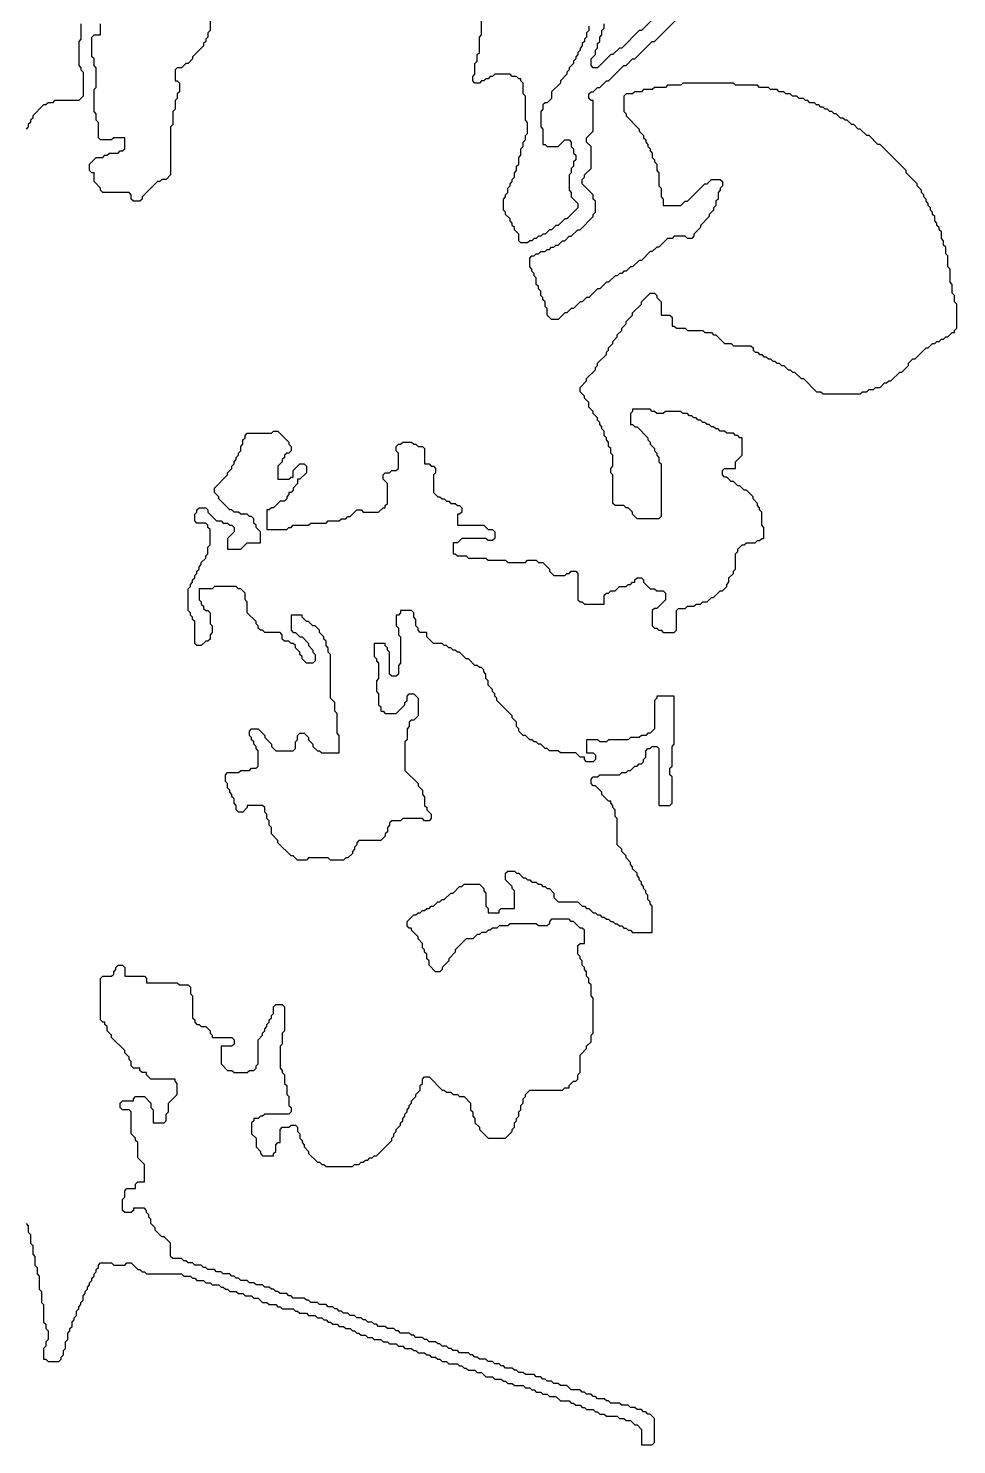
# Model space of a CAD drawing. Header units: metres. Extents: x 0 to 100, y 0 to 127.
# Drawn here: x 83.88 to 94.48, y 4.75 to 20.93 of the extents above; entities that cross this region are included whole.
import ezdxf

# ---------------------------------------------------------------- set-up
doc = ezdxf.new("R2010")
doc.units = ezdxf.units.M

msp = doc.modelspace()

# ---------------------------------------------------------------- linework, layer by layer
for points in [[(90.275, 20.95), (90.275, 20.9), (90.25, 20.875), (90.25, 20.825), (90.225, 20.8), (90.225, 20.775), (90.2, 20.75), (90.2, 20.725), (90.175, 20.7), (90.175, 20.675), (90.15, 20.65), (90.15, 20.625), (90.125, 20.6), (90.125, 20.575), (90.1, 20.55), (90.1, 20.525), (90.05, 20.475), (90.05, 20.45), (90.025, 20.425), (90.025, 20.4), (89.95, 20.325), (89.95, 20.3), (89.85, 20.2), (89.85, 20.125), (89.8, 20.075), (89.775, 20.075), (89.75, 20.05), (89.75, 20), (89.725, 19.975), (89.725, 19.8), (89.75, 19.775), (89.75, 19.6), (89.775, 19.6), (89.8, 19.575), (89.925, 19.575), (90, 19.65), (90.05, 19.65), (90.075, 19.625), (90.075, 19.575), (90.1, 19.55), (90.1, 19.5), (90.125, 19.475), (90.125, 19.425), (90.1, 19.4), (90.1, 19.35), (90.075, 19.325), (90.075, 19.275), (90.05, 19.25), (90.05, 19.075), (90.075, 19.05), (90.075, 19), (90.15, 18.925), (90.15, 18.875), (90.025, 18.75), (90, 18.75), (89.925, 18.675), (89.9, 18.675), (89.85, 18.625), (89.825, 18.625), (89.775, 18.575), (89.75, 18.575), (89.725, 18.55), (89.7, 18.55), (89.675, 18.525), (89.65, 18.525), (89.625, 18.5), (89.6, 18.5), (89.575, 18.475), (89.5, 18.475), (89.475, 18.5), (89.475, 18.575), (89.425, 18.625), (89.425, 18.65), (89.4, 18.675), (89.4, 18.7), (89.375, 18.725), (89.375, 18.75), (89.325, 18.8), (89.325, 18.825), (89.3, 18.85), (89.3, 18.975), (89.325, 19), (89.325, 19.025), (89.35, 19.05), (89.35, 19.1), (89.375, 19.125), (89.375, 19.15), (89.4, 19.175), (89.4, 19.2), (89.425, 19.225), (89.425, 19.275), (89.45, 19.3), (89.45, 19.35), (89.475, 19.375), (89.475, 19.45), (89.5, 19.475), (89.5, 19.55), (89.525, 19.575), (89.525, 19.625), (89.55, 19.65), (89.55, 19.7), (89.575, 19.725), (89.575, 19.85), (89.55, 19.875), (89.55, 20.15), (89.525, 20.175), (89.525, 20.3), (89.5, 20.325), (89.5, 20.35), (89.475, 20.35), (89.45, 20.375), (89.4, 20.375), (89.375, 20.4), (89.2, 20.4), (89.175, 20.375), (89.15, 20.375), (89.125, 20.35), (89.1, 20.35), (89.075, 20.325), (89.05, 20.325), (89.025, 20.3), (88.975, 20.3), (88.95, 20.325), (88.95, 20.375), (88.975, 20.4), (88.975, 20.525), (89, 20.55), (89, 20.625), (89.025, 20.65), (89.025, 20.825), (89.05, 20.85), (89.05, 21.225)], [(91.2, 21.225), (90.875, 20.9), (90.85, 20.9), (90.65, 20.7), (90.625, 20.7), (90.55, 20.625), (90.525, 20.625), (90.375, 20.475), (90.325, 20.475), (90.3, 20.5), (90.3, 20.575), (90.35, 20.625), (90.35, 20.675), (90.375, 20.7), (90.375, 20.75), (90.4, 20.775), (90.4, 20.825), (90.425, 20.85), (90.425, 20.9), (90.45, 20.925), (90.45, 20.975)], [(83.85, 7.275), (83.875, 7.25), (83.875, 7.175), (83.9, 7.15), (83.9, 7.05), (83.925, 7.025), (83.925, 6.925), (83.95, 6.9), (83.95, 6.8), (83.975, 6.775), (83.975, 6.7), (84, 6.675), (84, 6.525), (84.025, 6.5), (84.025, 6.375), (84.05, 6.35), (84.05, 6.15), (84.075, 6.125), (84.075, 6.075), (84.1, 6.05), (84.1, 5.95), (84.075, 5.925), (84.075, 5.875), (84.05, 5.85), (84.05, 5.725), (84.075, 5.725), (84.1, 5.7), (84.225, 5.7), (84.25, 5.725), (84.25, 5.75), (84.275, 5.775), (84.275, 5.825), (84.3, 5.85), (84.3, 5.925), (84.325, 5.95), (84.325, 6.025), (84.35, 6.05), (84.35, 6.075), (84.375, 6.1), (84.375, 6.15), (84.4, 6.175), (84.4, 6.2), (84.425, 6.225), (84.425, 6.275), (84.45, 6.3), (84.45, 6.325), (84.475, 6.35), (84.475, 6.375), (84.5, 6.4), (84.5, 6.45), (84.525, 6.475), (84.525, 6.5), (84.55, 6.525), (84.55, 6.55), (84.575, 6.575), (84.575, 6.6), (84.6, 6.625), (84.6, 6.65), (84.625, 6.675), (84.625, 6.7), (84.65, 6.725), (84.65, 6.75), (84.675, 6.775), (84.675, 6.8), (84.7, 6.825), (84.825, 6.825), (84.85, 6.8), (84.975, 6.8), (85, 6.825), (85.05, 6.825), (85.125, 6.75), (85.15, 6.75), (85.175, 6.725), (85.2, 6.725), (85.225, 6.7), (85.625, 6.7), (85.65, 6.675), (85.725, 6.675), (85.75, 6.65), (85.775, 6.65), (85.8, 6.625), (85.875, 6.625), (85.9, 6.6), (85.95, 6.6), (85.975, 6.575), (86.05, 6.575), (86.075, 6.55), (86.1, 6.55), (86.125, 6.525), (86.15, 6.525), (86.175, 6.5), (86.25, 6.5), (86.275, 6.475), (86.325, 6.475), (86.35, 6.45), (86.425, 6.45), (86.45, 6.425), (86.5, 6.425), (86.55, 6.375), (86.6, 6.375), (86.625, 6.35), (86.7, 6.35), (86.725, 6.325), (86.75, 6.325), (86.775, 6.3), (86.9, 6.3), (86.925, 6.275), (86.95, 6.275), (86.975, 6.25), (87.05, 6.25), (87.075, 6.225), (87.15, 6.225), (87.175, 6.2), (87.225, 6.2), (87.25, 6.175), (87.275, 6.175), (87.3, 6.15), (87.325, 6.15), (87.35, 6.125), (87.4, 6.125), (87.425, 6.1), (87.475, 6.1), (87.5, 6.075), (87.55, 6.075), (87.575, 6.05), (87.6, 6.05), (87.625, 6.025), (87.65, 6.025), (87.675, 6), (87.725, 6), (87.75, 5.975), (87.8, 5.975), (87.825, 5.95), (87.9, 5.95), (87.925, 5.925), (87.975, 5.925), (88, 5.9), (88.075, 5.9), (88.1, 5.875), (88.15, 5.875), (88.175, 5.85), (88.25, 5.85), (88.275, 5.825), (88.3, 5.825), (88.325, 5.8), (88.4, 5.8), (88.425, 5.775), (88.45, 5.775), (88.475, 5.75), (88.525, 5.75), (88.55, 5.725), (88.575, 5.725), (88.6, 5.7), (88.65, 5.7), (88.675, 5.675), (88.775, 5.675), (88.8, 5.65), (88.825, 5.65), (88.85, 5.625), (88.875, 5.625), (88.9, 5.6), (88.975, 5.6), (89, 5.575), (89.05, 5.575), (89.1, 5.525), (89.175, 5.525), (89.2, 5.5), (89.275, 5.5), (89.3, 5.475), (89.325, 5.475), (89.35, 5.45), (89.4, 5.45), (89.425, 5.425), (89.525, 5.425), (89.55, 5.4), (89.6, 5.4), (89.625, 5.375), (89.65, 5.375), (89.675, 5.35), (89.725, 5.35), (89.75, 5.325), (89.8, 5.325), (89.825, 5.3), (89.9, 5.3), (89.95, 5.25), (90.05, 5.25), (90.075, 5.225), (90.1, 5.225), (90.125, 5.2), (90.175, 5.2), (90.2, 5.175), (90.225, 5.175), (90.25, 5.15), (90.325, 5.15), (90.35, 5.125), (90.375, 5.125), (90.4, 5.1), (90.45, 5.1), (90.475, 5.075), (90.6, 5.075), (90.625, 5.05), (90.675, 5.05), (90.7, 5.025), (90.75, 5.025), (90.8, 4.975), (90.825, 4.975), (90.875, 4.925), (90.875, 4.75), (91, 4.75), (91.025, 4.775), (91.025, 5.05), (90.975, 5.1), (90.95, 5.1), (90.925, 5.125), (90.9, 5.125), (90.875, 5.15), (90.825, 5.15), (90.8, 5.175), (90.75, 5.175), (90.725, 5.2), (90.65, 5.2), (90.625, 5.225), (90.525, 5.225), (90.5, 5.25), (90.475, 5.25), (90.45, 5.275), (90.375, 5.275), (90.35, 5.3), (90.325, 5.3), (90.3, 5.325), (90.25, 5.325), (90.225, 5.35), (90.2, 5.35), (90.175, 5.375), (90.075, 5.375), (90.025, 5.425), (89.95, 5.425), (89.925, 5.45), (89.875, 5.45), (89.85, 5.475), (89.8, 5.475), (89.775, 5.5), (89.75, 5.5), (89.725, 5.525), (89.675, 5.525), (89.65, 5.55), (89.55, 5.55), (89.525, 5.575), (89.475, 5.575), (89.45, 5.6), (89.425, 5.6), (89.4, 5.625), (89.325, 5.625), (89.3, 5.65), (89.275, 5.65), (89.25, 5.675), (89.2, 5.675), (89.175, 5.7), (89.125, 5.7), (89.1, 5.725), (89.025, 5.725), (89, 5.75), (88.975, 5.75), (88.95, 5.775), (88.925, 5.775), (88.9, 5.8), (88.8, 5.8), (88.775, 5.825), (88.725, 5.825), (88.7, 5.85), (88.675, 5.85), (88.65, 5.875), (88.6, 5.875), (88.575, 5.9), (88.55, 5.9), (88.525, 5.925), (88.45, 5.925), (88.425, 5.95), (88.4, 5.95), (88.375, 5.975), (88.3, 5.975), (88.275, 6), (88.25, 6), (88.225, 6.025), (88.125, 6.025), (88.1, 6.05), (88.075, 6.05), (88.05, 6.075), (87.975, 6.075), (87.95, 6.1), (87.875, 6.1), (87.85, 6.125), (87.825, 6.125), (87.8, 6.15), (87.75, 6.15), (87.725, 6.175), (87.7, 6.175), (87.675, 6.2), (87.625, 6.2), (87.6, 6.225), (87.55, 6.225), (87.525, 6.25), (87.475, 6.25), (87.45, 6.275), (87.425, 6.275), (87.4, 6.3), (87.375, 6.3), (87.35, 6.325), (87.3, 6.325), (87.275, 6.35), (87.2, 6.35), (87.175, 6.375), (87.1, 6.375), (87.075, 6.4), (87.05, 6.4), (87.025, 6.425), (86.9, 6.425), (86.875, 6.45), (86.85, 6.45), (86.825, 6.475), (86.75, 6.475), (86.725, 6.5), (86.7, 6.5), (86.675, 6.525), (86.65, 6.525), (86.625, 6.55), (86.575, 6.55), (86.55, 6.575), (86.475, 6.575), (86.45, 6.6), (86.4, 6.6), (86.375, 6.625), (86.3, 6.625), (86.275, 6.65), (86.25, 6.65), (86.225, 6.675), (86.2, 6.675), (86.175, 6.7), (86.1, 6.7), (86.075, 6.725), (86.025, 6.725), (86, 6.75), (85.925, 6.75), (85.9, 6.775), (85.875, 6.775), (85.85, 6.8), (85.775, 6.8), (85.75, 6.825), (85.7, 6.825), (85.675, 6.85), (85.65, 6.85), (85.625, 6.875), (85.525, 6.875), (85.5, 6.9), (85.5, 7.05), (85.425, 7.125), (85.4, 7.125), (85.325, 7.2), (85.325, 7.225), (85.275, 7.275), (85.275, 7.325), (85.25, 7.35), (85.25, 7.375), (85.225, 7.4), (85.225, 7.425), (85.2, 7.45), (85.075, 7.45), (85.075, 7.425), (85.05, 7.4), (84.975, 7.4), (84.95, 7.425), (84.95, 7.55), (84.975, 7.575), (84.975, 7.65), (85, 7.675), (85.1, 7.675), (85.1, 7.725), (85.125, 7.75), (85.2, 7.75), (85.2, 7.95), (85.125, 8.025), (85.125, 8.2), (85.1, 8.225), (85.1, 8.25), (85.05, 8.3), (85.05, 8.55), (85.025, 8.575), (84.95, 8.575), (84.925, 8.6), (84.925, 8.65), (84.95, 8.675), (85.075, 8.675), (85.075, 8.7), (85.1, 8.725), (85.2, 8.725), (85.275, 8.65), (85.275, 8.6), (85.3, 8.575), (85.3, 8.425), (85.425, 8.425), (85.45, 8.45), (85.45, 8.525), (85.475, 8.55), (85.475, 8.65), (85.575, 8.75), (85.575, 8.875), (85.55, 8.9), (85.55, 8.925), (85.275, 8.925), (85.225, 8.975), (85.225, 9), (85.175, 9), (85.15, 9.025), (85.15, 9.05), (85.075, 9.05), (85.05, 9.075), (85.05, 9.125), (85.025, 9.15), (85.025, 9.175), (84.975, 9.225), (84.975, 9.25), (84.825, 9.4), (84.825, 9.425), (84.775, 9.475), (84.775, 9.525), (84.75, 9.55), (84.75, 9.575), (84.725, 9.575), (84.7, 9.6), (84.7, 10.075), (84.725, 10.1), (84.825, 10.1), (84.85, 10.125), (84.85, 10.15), (84.875, 10.175), (84.875, 10.2), (84.9, 10.225), (84.95, 10.225), (84.975, 10.2), (84.975, 10.1), (85.2, 10.1), (85.225, 10.075), (85.225, 10.025), (85.575, 10.025), (85.6, 10), (85.7, 10), (85.725, 9.975), (85.725, 9.9), (85.75, 9.875), (85.75, 9.625), (85.775, 9.6), (85.775, 9.575), (85.8, 9.55), (85.825, 9.55), (85.85, 9.525), (85.9, 9.525), (85.95, 9.475), (85.95, 9.45), (85.975, 9.425), (85.975, 9.4), (86.2, 9.4), (86.225, 9.375), (86.225, 9.325), (86.2, 9.3), (86.075, 9.3), (86.075, 9.1), (86.15, 9.025), (86.2, 9.025), (86.225, 9), (86.375, 9), (86.4, 9.025), (86.45, 9.025), (86.475, 9.05), (86.475, 9.075), (86.5, 9.1), (86.5, 9.375), (86.55, 9.425), (86.55, 9.45), (86.575, 9.475), (86.575, 9.5), (86.6, 9.525), (86.6, 9.55), (86.625, 9.575), (86.625, 9.6), (86.65, 9.625), (86.65, 9.65), (86.675, 9.675), (86.675, 9.75), (86.7, 9.775), (86.775, 9.775), (86.8, 9.75), (86.8, 9.475), (86.775, 9.45), (86.775, 9.325), (86.75, 9.3), (86.75, 9.05), (86.775, 9.025), (86.775, 9), (86.8, 8.975), (86.8, 8.875), (86.825, 8.85), (86.825, 8.75), (86.85, 8.725), (86.85, 8.625), (86.875, 8.6), (86.875, 8.55), (86.85, 8.525), (86.575, 8.525), (86.55, 8.5), (86.525, 8.5), (86.5, 8.475), (86.45, 8.475), (86.45, 8.45), (86.425, 8.425), (86.425, 8.3), (86.475, 8.25), (86.475, 8.15), (86.525, 8.1), (86.525, 8.075), (86.55, 8.05), (86.675, 8.05), (86.675, 8.075), (86.7, 8.1), (86.7, 8.175), (86.725, 8.2), (86.75, 8.2), (86.75, 8.35), (86.775, 8.375), (86.85, 8.375), (86.875, 8.4), (86.925, 8.4), (86.95, 8.375), (86.95, 8.325), (86.975, 8.3), (86.975, 8.25), (87, 8.225), (87, 8.2), (87.025, 8.175), (87.025, 8.15), (87.075, 8.1), (87.075, 8.075), (87.175, 7.975), (87.2, 7.975), (87.225, 7.95), (87.25, 7.95), (87.275, 7.925), (87.575, 7.925), (87.6, 7.95), (87.65, 7.95), (87.675, 7.975), (87.7, 7.975), (87.725, 8), (87.75, 8), (87.775, 8.025), (87.8, 8.025), (87.825, 8.05), (87.85, 8.05), (88.025, 8.225), (88.025, 8.25), (88.05, 8.275), (88.05, 8.3), (88.075, 8.325), (88.075, 8.35), (88.125, 8.4), (88.125, 8.425), (88.15, 8.45), (88.15, 8.475), (88.175, 8.5), (88.175, 8.525), (88.2, 8.55), (88.2, 8.575), (88.225, 8.6), (88.225, 8.625), (88.25, 8.65), (88.25, 8.675), (88.3, 8.725), (88.3, 8.75), (88.35, 8.8), (88.35, 8.85), (88.375, 8.875), (88.375, 8.925), (88.4, 8.95), (88.45, 8.95), (88.6, 8.8), (88.625, 8.8), (88.65, 8.775), (88.7, 8.775), (88.725, 8.75), (88.775, 8.75), (88.8, 8.725), (88.85, 8.725), (88.925, 8.65), (88.925, 8.575), (88.95, 8.55), (88.95, 8.5), (88.975, 8.475), (88.975, 8.425), (89.025, 8.375), (89.025, 8.35), (89.125, 8.25), (89.325, 8.25), (89.4, 8.325), (89.4, 8.35), (89.425, 8.375), (89.425, 8.425), (89.45, 8.45), (89.45, 8.475), (89.475, 8.5), (89.475, 8.55), (89.5, 8.575), (89.5, 8.625), (89.525, 8.65), (89.525, 8.7), (89.55, 8.725), (89.55, 8.75), (89.6, 8.8), (89.975, 8.8), (90, 8.825), (90.05, 8.825), (90.05, 8.85), (90.1, 8.9), (90.125, 8.9), (90.15, 8.925), (90.15, 8.975), (90.175, 9), (90.175, 9.2), (90.25, 9.275), (90.25, 9.3), (90.3, 9.35), (90.3, 9.425), (90.325, 9.45), (90.325, 9.85), (90.3, 9.875), (90.3, 10), (90.275, 10.025), (90.275, 10.075), (90.25, 10.1), (90.25, 10.15), (90.225, 10.175), (90.225, 10.2), (90.2, 10.225), (90.2, 10.275), (90.175, 10.3), (90.175, 10.325), (90.15, 10.35), (90.15, 10.45), (90.175, 10.475), (90.225, 10.475), (90.225, 10.625), (90.2, 10.65), (90.175, 10.65), (90.1, 10.725), (90.075, 10.725), (90.05, 10.75), (89.85, 10.75), (89.825, 10.725), (89.825, 10.7), (89.8, 10.675), (89.7, 10.675), (89.675, 10.7), (89.375, 10.7), (89.35, 10.675), (89.25, 10.675), (89.225, 10.65), (89.175, 10.65), (89.15, 10.625), (89.125, 10.625), (89.1, 10.6), (89.05, 10.6), (89.025, 10.575), (89, 10.575), (88.95, 10.525), (88.875, 10.525), (88.75, 10.4), (88.75, 10.375), (88.675, 10.3), (88.675, 10.275), (88.6, 10.2), (88.6, 10.175), (88.575, 10.15), (88.525, 10.15), (88.45, 10.225), (88.45, 10.275), (88.425, 10.3), (88.425, 10.35), (88.4, 10.375), (88.4, 10.4), (88.375, 10.425), (88.375, 10.475), (88.325, 10.525), (88.325, 10.55), (88.25, 10.625), (88.25, 10.65), (88.225, 10.65), (88.2, 10.675), (88.2, 10.725), (88.275, 10.8), (88.3, 10.8), (88.325, 10.825), (88.35, 10.825), (88.375, 10.85), (88.4, 10.85), (88.425, 10.875), (88.45, 10.875), (88.475, 10.9), (88.5, 10.9), (88.55, 10.95), (88.575, 10.95), (88.6, 10.975), (88.625, 10.975), (88.7, 11.05), (88.725, 11.05), (88.8, 11.125), (88.825, 11.125), (88.85, 11.15), (89.025, 11.15), (89.075, 11.1), (89.075, 11.075), (89.1, 11.05), (89.1, 10.9), (89.125, 10.875), (89.125, 10.825), (89.25, 10.825), (89.25, 10.85), (89.275, 10.875), (89.425, 10.875), (89.425, 11.075), (89.4, 11.1), (89.4, 11.125), (89.325, 11.2), (89.325, 11.275), (89.35, 11.3), (89.425, 11.3), (89.45, 11.275), (89.475, 11.275), (89.525, 11.225), (89.55, 11.225), (89.575, 11.2), (89.6, 11.2), (89.625, 11.175), (89.675, 11.175), (89.7, 11.15), (89.725, 11.15), (89.75, 11.125), (89.775, 11.125), (89.8, 11.1), (89.825, 11.1), (89.875, 11.05), (89.875, 11), (89.925, 10.95), (90.15, 10.95), (90.2, 10.9), (90.225, 10.9), (90.25, 10.875), (90.275, 10.875), (90.325, 10.825), (90.35, 10.825), (90.375, 10.8), (90.4, 10.8), (90.425, 10.775), (90.45, 10.775), (90.475, 10.75), (90.5, 10.75), (90.525, 10.725), (90.55, 10.725), (90.575, 10.7), (90.6, 10.7), (90.625, 10.675), (90.65, 10.675), (90.675, 10.65), (90.7, 10.65), (90.725, 10.625), (90.75, 10.625), (90.775, 10.6), (91, 10.6), (91, 10.9), (90.975, 10.925), (90.975, 10.95), (90.95, 10.975), (90.95, 11.025), (90.925, 11.05), (90.925, 11.075), (90.9, 11.1), (90.9, 11.125), (90.875, 11.15), (90.875, 11.175), (90.85, 11.2), (90.85, 11.225), (90.825, 11.25), (90.825, 11.275), (90.775, 11.325), (90.775, 11.35), (90.75, 11.375), (90.75, 11.4), (90.7, 11.45), (90.7, 11.475), (90.65, 11.525), (90.65, 11.55), (90.6, 11.6), (90.6, 11.9), (90.575, 11.925), (90.575, 12), (90.55, 12.025), (90.55, 12.05), (90.525, 12.075), (90.525, 12.1), (90.5, 12.1), (90.425, 12.175), (90.425, 12.2), (90.35, 12.275), (90.325, 12.275), (90.3, 12.3), (90.3, 12.35), (90.325, 12.375), (90.375, 12.375), (90.4, 12.4), (90.625, 12.4), (90.65, 12.425), (90.7, 12.425), (90.725, 12.45), (90.75, 12.45), (90.8, 12.5), (90.825, 12.5), (90.85, 12.525), (90.875, 12.525), (90.9, 12.55), (90.9, 12.575), (90.925, 12.6), (90.925, 12.675), (90.95, 12.7), (90.975, 12.7), (91, 12.725), (91.05, 12.725), (91.075, 12.7), (91.075, 12.05), (91.2, 12.05), (91.225, 12.075), (91.225, 12.375), (91.2, 12.4), (91.2, 12.475), (91.225, 12.5), (91.225, 12.725), (91.25, 12.75), (91.25, 13.3), (91.05, 13.3), (91.05, 13.275), (91.025, 13.25), (91.025, 12.925), (90.975, 12.875), (90.95, 12.875), (90.925, 12.85), (90.875, 12.85), (90.85, 12.825), (90.75, 12.825), (90.725, 12.8), (90.5, 12.8), (90.475, 12.775), (90.4, 12.775), (90.375, 12.8), (90.25, 12.8), (90.25, 12.65), (90.325, 12.65), (90.35, 12.625), (90.35, 12.575), (90.325, 12.55), (90.25, 12.55), (90.225, 12.575), (90.225, 12.6), (90.175, 12.6), (90.125, 12.65), (89.95, 12.65), (89.925, 12.675), (89.825, 12.675), (89.8, 12.7), (89.775, 12.7), (89.725, 12.75), (89.7, 12.75), (89.675, 12.775), (89.65, 12.775), (89.625, 12.8), (89.6, 12.8), (89.55, 12.85), (89.525, 12.85), (89.475, 12.9), (89.475, 12.925), (89.45, 12.95), (89.45, 13), (89.4, 13.05), (89.4, 13.075), (89.225, 13.25), (89.225, 13.275), (89.2, 13.3), (89.2, 13.325), (89.175, 13.35), (89.175, 13.375), (89.125, 13.425), (89.125, 13.475), (89.1, 13.5), (89.1, 13.55), (89.075, 13.575), (89.075, 13.6), (89.05, 13.625), (89.025, 13.625), (89, 13.65), (88.975, 13.65), (88.9, 13.725), (88.875, 13.725), (88.8, 13.8), (88.775, 13.8), (88.75, 13.825), (88.725, 13.825), (88.7, 13.85), (88.675, 13.85), (88.65, 13.875), (88.625, 13.875), (88.6, 13.9), (88.5, 13.9), (88.425, 13.975), (88.425, 14.025), (88.35, 14.025), (88.325, 14.05), (88.325, 14.075), (88.3, 14.1), (88.3, 14.175), (88.275, 14.2), (88.275, 14.25), (88.25, 14.275), (88.125, 14.275), (88.125, 14.25), (88.1, 14.225), (88.075, 14.225), (88.075, 14.1), (88.1, 14.075), (88.1, 14), (88.125, 13.975), (88.125, 13.675), (88.1, 13.65), (88.1, 13.55), (88.075, 13.525), (88.025, 13.525), (88, 13.55), (88, 13.8), (87.975, 13.825), (87.975, 13.85), (87.95, 13.875), (87.95, 13.9), (87.825, 13.9), (87.825, 13.75), (87.85, 13.725), (87.85, 13.7), (87.875, 13.675), (87.875, 13.5), (87.85, 13.475), (87.85, 13.35), (87.875, 13.325), (87.875, 13.2), (87.9, 13.175), (87.9, 13.125), (87.925, 13.125), (87.95, 13.1), (88.075, 13.1), (88.175, 13.2), (88.175, 13.225), (88.2, 13.25), (88.2, 13.3), (88.225, 13.325), (88.275, 13.325), (88.325, 13.275), (88.325, 13.075), (88.275, 13.025), (88.25, 13.025), (88.225, 13), (88.225, 12.95), (88.2, 12.925), (88.2, 12.8), (88.175, 12.775), (88.175, 12.45), (88.325, 12.3), (88.325, 12.275), (88.375, 12.225), (88.375, 12.175), (88.4, 12.15), (88.4, 12.05), (88.425, 12.025), (88.425, 12), (88.475, 11.95), (88.475, 11.9), (88.45, 11.875), (88.4, 11.875), (88.375, 11.9), (88.15, 11.9), (88.125, 11.875), (88.025, 11.875), (88, 11.85), (88, 11.825), (87.975, 11.8), (87.975, 11.75), (87.95, 11.725), (87.95, 11.7), (87.9, 11.65), (87.65, 11.65), (87.625, 11.625), (87.625, 11.6), (87.6, 11.575), (87.6, 11.55), (87.575, 11.525), (87.575, 11.5), (87.525, 11.45), (87.5, 11.45), (87.475, 11.425), (87.325, 11.425), (87.3, 11.45), (87.075, 11.45), (87.05, 11.425), (86.95, 11.425), (86.9, 11.475), (86.875, 11.475), (86.725, 11.625), (86.725, 11.65), (86.65, 11.725), (86.65, 11.8), (86.625, 11.825), (86.625, 11.875), (86.6, 11.9), (86.6, 11.95), (86.575, 11.975), (86.575, 12.025), (86.55, 12.05), (86.375, 12.05), (86.375, 12.025), (86.325, 11.975), (86.275, 11.975), (86.25, 12), (86.25, 12.05), (86.225, 12.075), (86.225, 12.125), (86.2, 12.15), (86.2, 12.175), (86.175, 12.2), (86.175, 12.225), (86.15, 12.25), (86.15, 12.3), (86.125, 12.325), (86.125, 12.4), (86.15, 12.425), (86.275, 12.425), (86.3, 12.45), (86.4, 12.45), (86.425, 12.475), (86.475, 12.475), (86.5, 12.5), (86.5, 12.675), (86.475, 12.7), (86.475, 12.725), (86.45, 12.75), (86.45, 12.775), (86.425, 12.8), (86.425, 12.825), (86.4, 12.85), (86.4, 12.9), (86.425, 12.925), (86.5, 12.925), (86.575, 12.85), (86.575, 12.825), (86.65, 12.75), (86.65, 12.725), (86.7, 12.675), (86.9, 12.675), (86.925, 12.7), (86.925, 12.775), (86.95, 12.8), (86.95, 12.85), (86.975, 12.875), (87.025, 12.875), (87.075, 12.825), (87.075, 12.8), (87.125, 12.75), (87.125, 12.725), (87.175, 12.675), (87.2, 12.675), (87.225, 12.65), (87.425, 12.65), (87.425, 12.85), (87.4, 12.875), (87.4, 13.1), (87.375, 13.125), (87.375, 13.225), (87.325, 13.275), (87.325, 13.775), (87.3, 13.8), (87.3, 13.85), (87.275, 13.875), (87.275, 13.925), (87.25, 13.95), (87.25, 13.975), (87.2, 14.025), (87.2, 14.05), (87.15, 14.1), (87.125, 14.1), (87.075, 14.15), (87.05, 14.15), (87, 14.2), (87, 14.225), (86.875, 14.225), (86.875, 14.05), (86.9, 14.025), (86.925, 14.025), (86.975, 13.975), (87, 13.975), (87.075, 13.9), (87.075, 13.875), (87.125, 13.825), (87.125, 13.8), (87.15, 13.775), (87.15, 13.7), (87.125, 13.675), (87.05, 13.675), (87, 13.725), (87, 13.75), (86.975, 13.775), (86.975, 13.8), (86.925, 13.85), (86.925, 13.875), (86.9, 13.9), (86.875, 13.9), (86.85, 13.925), (86.8, 13.925), (86.775, 13.95), (86.775, 14), (86.75, 14.025), (86.575, 14.025), (86.55, 14.05), (86.525, 14.05), (86.5, 14.075), (86.5, 14.1), (86.475, 14.125), (86.475, 14.15), (86.375, 14.25), (86.375, 14.375), (86.35, 14.4), (86.35, 14.475), (86.3, 14.525), (86.275, 14.525), (86.25, 14.55), (86, 14.55), (85.975, 14.525), (85.825, 14.525), (85.825, 14.4), (85.85, 14.375), (85.85, 14.35), (85.875, 14.325), (85.875, 14.3), (85.9, 14.275), (85.925, 14.275), (85.95, 14.25), (85.95, 14.125), (85.975, 14.1), (85.975, 14.025), (85.95, 14), (85.95, 13.95), (85.925, 13.925), (85.9, 13.925), (85.85, 13.875), (85.8, 13.875), (85.775, 13.9), (85.775, 14.15), (85.75, 14.175), (85.75, 14.2), (85.725, 14.225), (85.725, 14.25), (85.7, 14.275), (85.7, 14.525), (85.725, 14.55), (85.725, 14.575), (85.75, 14.6), (85.75, 14.625), (85.775, 14.65), (85.775, 14.675), (85.8, 14.7), (85.8, 14.725), (85.825, 14.75), (85.825, 14.775), (85.85, 14.8), (85.85, 14.825), (85.9, 14.875), (85.9, 14.9), (85.925, 14.925), (85.925, 15), (85.95, 15.025), (85.95, 15.2), (85.925, 15.225), (85.925, 15.25), (85.9, 15.275), (85.8, 15.275), (85.775, 15.3), (85.775, 15.375), (85.8, 15.4), (85.8, 15.425), (85.825, 15.45), (85.9, 15.45), (85.925, 15.425), (85.925, 15.4), (86.025, 15.3), (86.075, 15.3), (86.1, 15.275), (86.15, 15.275), (86.175, 15.25), (86.2, 15.25), (86.225, 15.225), (86.225, 15.175), (86.15, 15.1), (86.15, 14.975), (86.3, 14.975), (86.375, 15.05), (86.525, 15.05), (86.525, 15.175), (86.475, 15.225), (86.475, 15.25), (86.45, 15.275), (86.45, 15.325), (86.425, 15.35), (86.4, 15.35), (86.375, 15.375), (86.3, 15.375), (86.275, 15.4), (86.225, 15.4), (86.2, 15.425), (86.175, 15.425), (86.05, 15.55), (86.05, 15.575), (86, 15.625), (86, 15.675), (86.15, 15.825), (86.15, 15.85), (86.2, 15.9), (86.2, 15.925), (86.225, 15.95), (86.225, 15.975), (86.25, 16), (86.25, 16.025), (86.275, 16.05), (86.275, 16.075), (86.3, 16.1), (86.3, 16.15), (86.325, 16.175), (86.325, 16.225), (86.35, 16.25), (86.35, 16.275), (86.375, 16.3), (86.65, 16.3), (86.675, 16.325), (86.725, 16.325), (86.85, 16.2), (86.85, 16.175), (86.875, 16.15), (86.875, 16.1), (86.85, 16.075), (86.825, 16.075), (86.8, 16.05), (86.8, 16.025), (86.775, 16), (86.775, 15.975), (86.725, 15.925), (86.725, 15.775), (86.85, 15.775), (86.875, 15.8), (86.9, 15.8), (86.9, 15.875), (86.975, 15.95), (87.025, 15.95), (87.05, 15.925), (87.05, 15.85), (86.975, 15.775), (86.95, 15.775), (86.95, 15.725), (86.9, 15.675), (86.9, 15.65), (86.875, 15.625), (86.85, 15.625), (86.85, 15.6), (86.825, 15.575), (86.825, 15.55), (86.8, 15.525), (86.75, 15.525), (86.675, 15.45), (86.65, 15.45), (86.625, 15.425), (86.6, 15.425), (86.6, 15.2), (86.825, 15.2), (86.85, 15.225), (86.875, 15.225), (86.9, 15.25), (87.075, 15.25), (87.1, 15.275), (87.275, 15.275), (87.3, 15.3), (87.425, 15.3), (87.45, 15.325), (87.5, 15.325), (87.525, 15.35), (87.55, 15.35), (87.625, 15.425), (87.675, 15.425), (87.7, 15.4), (87.875, 15.4), (87.925, 15.45), (87.95, 15.45), (87.95, 15.475), (87.975, 15.5), (87.975, 15.725), (87.925, 15.775), (87.925, 15.825), (87.95, 15.85), (88, 15.85), (88.025, 15.875), (88.075, 15.875), (88.1, 15.9), (88.1, 16.075), (88.075, 16.1), (88.075, 16.15), (88.1, 16.175), (88.125, 16.175), (88.15, 16.2), (88.25, 16.2), (88.275, 16.175), (88.3, 16.175), (88.325, 16.15), (88.375, 16.15), (88.4, 16.125), (88.4, 15.95), (88.45, 15.95), (88.475, 15.925), (88.5, 15.925), (88.525, 15.9), (88.525, 15.85), (88.5, 15.825), (88.5, 15.625), (88.55, 15.575), (88.575, 15.575), (88.6, 15.55), (88.625, 15.55), (88.65, 15.525), (88.675, 15.525), (88.7, 15.5), (88.75, 15.5), (88.775, 15.475), (88.8, 15.475), (88.825, 15.45), (88.825, 15.4), (88.8, 15.375), (88.775, 15.375), (88.775, 15.25), (89.075, 15.25), (89.125, 15.2), (89.175, 15.2), (89.2, 15.175), (89.2, 15.1), (89.175, 15.075), (89.125, 15.075), (89.1, 15.1), (88.825, 15.1), (88.775, 15.05), (88.725, 15.05), (88.725, 14.925), (88.75, 14.925), (88.775, 14.9), (88.875, 14.9), (88.9, 14.875), (89.1, 14.875), (89.125, 14.85), (89.325, 14.85), (89.35, 14.825), (89.55, 14.825), (89.575, 14.85), (89.675, 14.85), (89.7, 14.825), (89.75, 14.825), (89.825, 14.75), (89.825, 14.725), (89.875, 14.675), (90, 14.675), (90.025, 14.7), (90.05, 14.7), (90.075, 14.725), (90.125, 14.725), (90.15, 14.7), (90.15, 14.4), (90.175, 14.375), (90.2, 14.375), (90.225, 14.35), (90.45, 14.35), (90.45, 14.45), (90.475, 14.475), (90.5, 14.475), (90.525, 14.5), (90.575, 14.5), (90.625, 14.55), (90.7, 14.55), (90.725, 14.575), (90.75, 14.575), (90.775, 14.6), (90.8, 14.6), (90.8, 14.625), (90.825, 14.65), (90.875, 14.65), (90.9, 14.625), (90.9, 14.6), (90.975, 14.525), (91.025, 14.525), (91.05, 14.5), (91.125, 14.5), (91.15, 14.475), (91.15, 14.4), (91.05, 14.3), (91.025, 14.3), (91, 14.275), (91, 14.1), (91.025, 14.075), (91.05, 14.075), (91.075, 14.05), (91.1, 14.05), (91.125, 14.025), (91.25, 14.025), (91.275, 14.05), (91.275, 14.275), (91.3, 14.3), (91.375, 14.3), (91.4, 14.325), (91.475, 14.325), (91.5, 14.35), (91.55, 14.35), (91.575, 14.375), (91.625, 14.375), (91.675, 14.425), (91.7, 14.425), (91.775, 14.5), (91.8, 14.5), (91.85, 14.55), (91.85, 14.575), (91.875, 14.6), (91.875, 14.65), (91.925, 14.7), (91.925, 14.725), (91.95, 14.75), (91.95, 14.925), (91.975, 14.95), (91.975, 14.975), (92.025, 15.025), (92.05, 15.025), (92.075, 15.05), (92.175, 15.05), (92.2, 15.075), (92.225, 15.075), (92.25, 15.1), (92.275, 15.1), (92.275, 15.225), (92.25, 15.25), (92.25, 15.4), (92.225, 15.425), (92.225, 15.45), (92.2, 15.475), (92.2, 15.5), (92.15, 15.55), (92.15, 15.575), (92.075, 15.65), (92.05, 15.65), (92, 15.7), (91.975, 15.7), (91.925, 15.75), (91.9, 15.75), (91.85, 15.8), (91.825, 15.8), (91.8, 15.825), (91.8, 15.875), (91.825, 15.9), (91.95, 15.9), (91.95, 15.975), (92.025, 16.05), (92.025, 16.25), (92, 16.25), (91.975, 16.275), (91.95, 16.275), (91.925, 16.3), (91.85, 16.3), (91.825, 16.325), (91.775, 16.325), (91.75, 16.35), (91.725, 16.35), (91.7, 16.375), (91.675, 16.375), (91.65, 16.4), (91.625, 16.4), (91.6, 16.425), (91.575, 16.425), (91.55, 16.45), (91.525, 16.45), (91.5, 16.475), (91.475, 16.475), (91.45, 16.5), (91.425, 16.5), (91.4, 16.525), (91.35, 16.525), (91.325, 16.55), (91.15, 16.55), (91.125, 16.525), (91.05, 16.525), (91.025, 16.55), (91, 16.55), (90.975, 16.575), (90.775, 16.575), (90.775, 16.55), (90.75, 16.525), (90.75, 16.4), (90.775, 16.4), (90.8, 16.375), (90.825, 16.375), (90.95, 16.25), (90.95, 16.225), (90.975, 16.2), (90.975, 16.175), (91.025, 16.125), (91.025, 16.1), (91.05, 16.075), (91.05, 16.05), (91.075, 16.025), (91.075, 15.975), (91.1, 15.95), (91.1, 15.35), (91.075, 15.325), (90.825, 15.325), (90.775, 15.375), (90.775, 15.4), (90.725, 15.45), (90.7, 15.45), (90.675, 15.475), (90.575, 15.475), (90.55, 15.5), (90.55, 15.825), (90.525, 15.85), (90.525, 15.9), (90.55, 15.925), (90.55, 16.05), (90.525, 16.075), (90.525, 16.125), (90.5, 16.15), (90.5, 16.2), (90.475, 16.225), (90.475, 16.25), (90.45, 16.275), (90.45, 16.325), (90.425, 16.35), (90.425, 16.375), (90.4, 16.4), (90.4, 16.425), (90.375, 16.45), (90.375, 16.475), (90.325, 16.525), (90.325, 16.55), (90.275, 16.6), (90.275, 16.65), (90.225, 16.7), (90.225, 16.725), (90.175, 16.775), (90.175, 16.825), (90.25, 16.9), (90.25, 16.925), (90.35, 17.025), (90.35, 17.05), (90.375, 17.075), (90.375, 17.1), (90.475, 17.2), (90.475, 17.225), (90.5, 17.25), (90.5, 17.275), (90.55, 17.325), (90.55, 17.35), (90.6, 17.4), (90.6, 17.425), (90.65, 17.475), (90.65, 17.5), (90.7, 17.55), (90.7, 17.575), (90.775, 17.65), (90.775, 17.675), (90.875, 17.775), (90.875, 17.8), (90.975, 17.9), (91.025, 17.9), (91.05, 17.875), (91.05, 17.85), (91.1, 17.8), (91.1, 17.65), (91.2, 17.65), (91.225, 17.625), (91.225, 17.525), (91.25, 17.525), (91.275, 17.5), (91.375, 17.5), (91.4, 17.475), (91.575, 17.475), (91.6, 17.45), (91.675, 17.45), (91.7, 17.425), (91.725, 17.425), (91.825, 17.325), (91.9, 17.325), (91.925, 17.3), (92.125, 17.3), (92.15, 17.275), (92.15, 17.25), (92.175, 17.225), (92.2, 17.225), (92.225, 17.2), (92.25, 17.2), (92.275, 17.175), (92.3, 17.175), (92.325, 17.15), (92.35, 17.15), (92.375, 17.125), (92.4, 17.125), (92.425, 17.1), (92.45, 17.1), (92.475, 17.075), (92.5, 17.075), (92.55, 17.025), (92.575, 17.025), (92.6, 17), (92.625, 17), (92.7, 16.925), (92.725, 16.925), (92.875, 16.775), (92.925, 16.775), (92.95, 16.75), (93.375, 16.75), (93.4, 16.775), (93.45, 16.775), (93.475, 16.8), (93.525, 16.8), (93.55, 16.825), (93.6, 16.825), (93.65, 16.875), (93.675, 16.875), (93.7, 16.9), (93.725, 16.9), (93.825, 17), (93.85, 17), (93.925, 17.075), (93.925, 17.1), (93.975, 17.15), (94, 17.15), (94.125, 17.275), (94.15, 17.275), (94.2, 17.325), (94.225, 17.325), (94.25, 17.35), (94.275, 17.35), (94.3, 17.375), (94.325, 17.375), (94.35, 17.4), (94.375, 17.4), (94.425, 17.45), (94.45, 17.45), (94.45, 17.475), (94.475, 17.5), (94.475, 17.775), (94.45, 17.8), (94.45, 17.875), (94.425, 17.9), (94.425, 18), (94.4, 18.025), (94.4, 18.175), (94.375, 18.2), (94.375, 18.325), (94.35, 18.35), (94.35, 18.425), (94.325, 18.45), (94.325, 18.5), (94.3, 18.525), (94.3, 18.6), (94.275, 18.625), (94.275, 18.65), (94.25, 18.675), (94.25, 18.7), (94.225, 18.725), (94.225, 18.775), (94.2, 18.8), (94.2, 18.825), (94.175, 18.85), (94.175, 18.875), (94.15, 18.9), (94.15, 18.925), (94.125, 18.95), (94.125, 18.975), (94.1, 19), (94.1, 19.025), (94.075, 19.05), (94.075, 19.075), (94.025, 19.125), (94.025, 19.15), (93.9, 19.275), (93.9, 19.3), (93.6, 19.6), (93.575, 19.6), (93.475, 19.7), (93.45, 19.7), (93.375, 19.775), (93.35, 19.775), (93.3, 19.825), (93.275, 19.825), (93.225, 19.875), (93.2, 19.875), (93.175, 19.9), (93.15, 19.9), (93.1, 19.95), (93.075, 19.95), (93.05, 19.975), (93.025, 19.975), (93, 20), (92.975, 20), (92.95, 20.025), (92.925, 20.025), (92.9, 20.05), (92.875, 20.05), (92.85, 20.075), (92.8, 20.075), (92.775, 20.1), (92.75, 20.1), (92.725, 20.125), (92.675, 20.125), (92.65, 20.15), (92.6, 20.15), (92.575, 20.175), (92.525, 20.175), (92.5, 20.2), (92.45, 20.2), (92.425, 20.225), (92.35, 20.225), (92.325, 20.25), (92.225, 20.25), (92.2, 20.275), (91.95, 20.275), (91.925, 20.3), (91.35, 20.3), (91.325, 20.275), (91.175, 20.275), (91.15, 20.25), (91.025, 20.25), (91, 20.225), (90.9, 20.225), (90.875, 20.2), (90.8, 20.2), (90.775, 20.175), (90.7, 20.175), (90.675, 20.15), (90.675, 19.975), (90.7, 19.95), (90.7, 19.925), (90.85, 19.775), (90.85, 19.75), (90.9, 19.7), (90.9, 19.675), (90.925, 19.65), (90.925, 19.625), (90.95, 19.6), (90.95, 19.575), (90.975, 19.55), (90.975, 19.525), (91, 19.5), (91, 19.45), (91.025, 19.425), (91.025, 19.4), (91.05, 19.375), (91.05, 19.3), (91.075, 19.275), (91.075, 19.125), (91.1, 19.1), (91.1, 19), (91.125, 18.975), (91.125, 18.9), (91.325, 18.9), (91.375, 18.95), (91.4, 18.95), (91.6, 19.15), (91.625, 19.15), (91.675, 19.2), (91.775, 19.2), (91.8, 19.175), (91.8, 19.125), (91.775, 19.1), (91.775, 19.075), (91.75, 19.05), (91.75, 18.975), (91.725, 18.95), (91.725, 18.9), (91.7, 18.875), (91.7, 18.85), (91.65, 18.8), (91.65, 18.775), (91.55, 18.675), (91.55, 18.65), (91.475, 18.575), (91.475, 18.55), (91.45, 18.525), (91.4, 18.525), (91.375, 18.55), (91.25, 18.55), (91.225, 18.525), (91.175, 18.525), (91.075, 18.425), (91.05, 18.425), (91, 18.375), (90.975, 18.375), (90.875, 18.275), (90.85, 18.275), (90.775, 18.2), (90.75, 18.2), (90.7, 18.15), (90.675, 18.15), (90.65, 18.125), (90.625, 18.125), (90.6, 18.1), (90.575, 18.1), (90.5, 18.025), (90.475, 18.025), (90.4, 17.95), (90.375, 17.95), (90.275, 17.85), (90.25, 17.85), (90.2, 17.8), (90.175, 17.8), (90.1, 17.725), (90.075, 17.725), (90.025, 17.675), (90, 17.675), (89.925, 17.6), (89.85, 17.6), (89.8, 17.65), (89.8, 17.725), (89.775, 17.75), (89.775, 17.8), (89.75, 17.825), (89.75, 17.85), (89.725, 17.875), (89.725, 17.925), (89.7, 17.95), (89.7, 17.975), (89.675, 18), (89.675, 18.075), (89.65, 18.1), (89.65, 18.125), (89.625, 18.15), (89.625, 18.175), (89.6, 18.2), (89.6, 18.3), (89.625, 18.325), (89.65, 18.325), (89.675, 18.35), (89.7, 18.35), (89.725, 18.375), (89.775, 18.375), (89.8, 18.4), (89.825, 18.4), (89.85, 18.425), (89.875, 18.425), (89.9, 18.45), (89.925, 18.45), (89.975, 18.5), (90, 18.5), (90.05, 18.55), (90.075, 18.55), (90.15, 18.625), (90.175, 18.625), (90.325, 18.775), (90.325, 18.8), (90.35, 18.825), (90.35, 18.95), (90.325, 18.975), (90.325, 19.025), (90.2, 19.15), (90.2, 19.2), (90.225, 19.225), (90.225, 19.25), (90.3, 19.325), (90.3, 19.575), (90.25, 19.625), (90.25, 19.675), (90.325, 19.75), (90.325, 20.1), (90.3, 20.1), (90.275, 20.125), (90.275, 20.175), (90.3, 20.2), (90.325, 20.2), (90.375, 20.25), (90.4, 20.25), (90.475, 20.325), (90.5, 20.325), (90.675, 20.5), (90.7, 20.5), (90.775, 20.575), (90.8, 20.575), (91, 20.775), (91.025, 20.775), (91.325, 21.075)], [(85.95, 21.1), (85.95, 20.9), (85.925, 20.875), (85.925, 20.825), (85.9, 20.8), (85.9, 20.775), (85.875, 20.75), (85.875, 20.725), (85.75, 20.6), (85.75, 20.575), (85.7, 20.525), (85.675, 20.525), (85.625, 20.475), (85.575, 20.475), (85.55, 20.45), (85.55, 20.325), (85.575, 20.325), (85.6, 20.3), (85.6, 20.2), (85.575, 20.175), (85.575, 20.125), (85.55, 20.1), (85.55, 20), (85.525, 19.975), (85.525, 19.825), (85.5, 19.8), (85.5, 19.25), (85.45, 19.2), (85.4, 19.2), (85.375, 19.175), (85.35, 19.175), (85.175, 19), (85.175, 18.975), (85.15, 18.95), (85.075, 18.95), (85.05, 18.975), (85.05, 19.025), (85.025, 19.05), (84.725, 19.05), (84.7, 19.075), (84.7, 19.1), (84.625, 19.175), (84.625, 19.275), (84.6, 19.275), (84.575, 19.3), (84.575, 19.375), (84.65, 19.45), (84.725, 19.45), (84.75, 19.475), (84.775, 19.475), (84.8, 19.5), (84.9, 19.5), (84.925, 19.525), (84.95, 19.525), (84.975, 19.55), (84.975, 19.675), (84.85, 19.675), (84.825, 19.65), (84.7, 19.65), (84.675, 19.675), (84.675, 19.85), (84.65, 19.875), (84.65, 19.95), (84.625, 19.975), (84.625, 20.225), (84.65, 20.25), (84.65, 20.475), (84.625, 20.5), (84.625, 20.575), (84.6, 20.6), (84.6, 20.825), (84.625, 20.85), (84.7, 20.85), (84.7, 20.975)], [(84.475, 20.975), (84.475, 20.8), (84.45, 20.775), (84.45, 20.5), (84.475, 20.475), (84.475, 20.45), (84.5, 20.425), (84.5, 20.15), (84.45, 20.1), (84.175, 20.1), (84.15, 20.075), (84.1, 20.075), (84.075, 20.05), (84.05, 20.05), (83.925, 19.925), (83.925, 19.9), (83.9, 19.875), (83.9, 19.85), (83.875, 19.825), (83.875, 19.8), (83.85, 19.775)]]:
    msp.add_lwpolyline(points)

doc.saveas('drawing.dxf')
